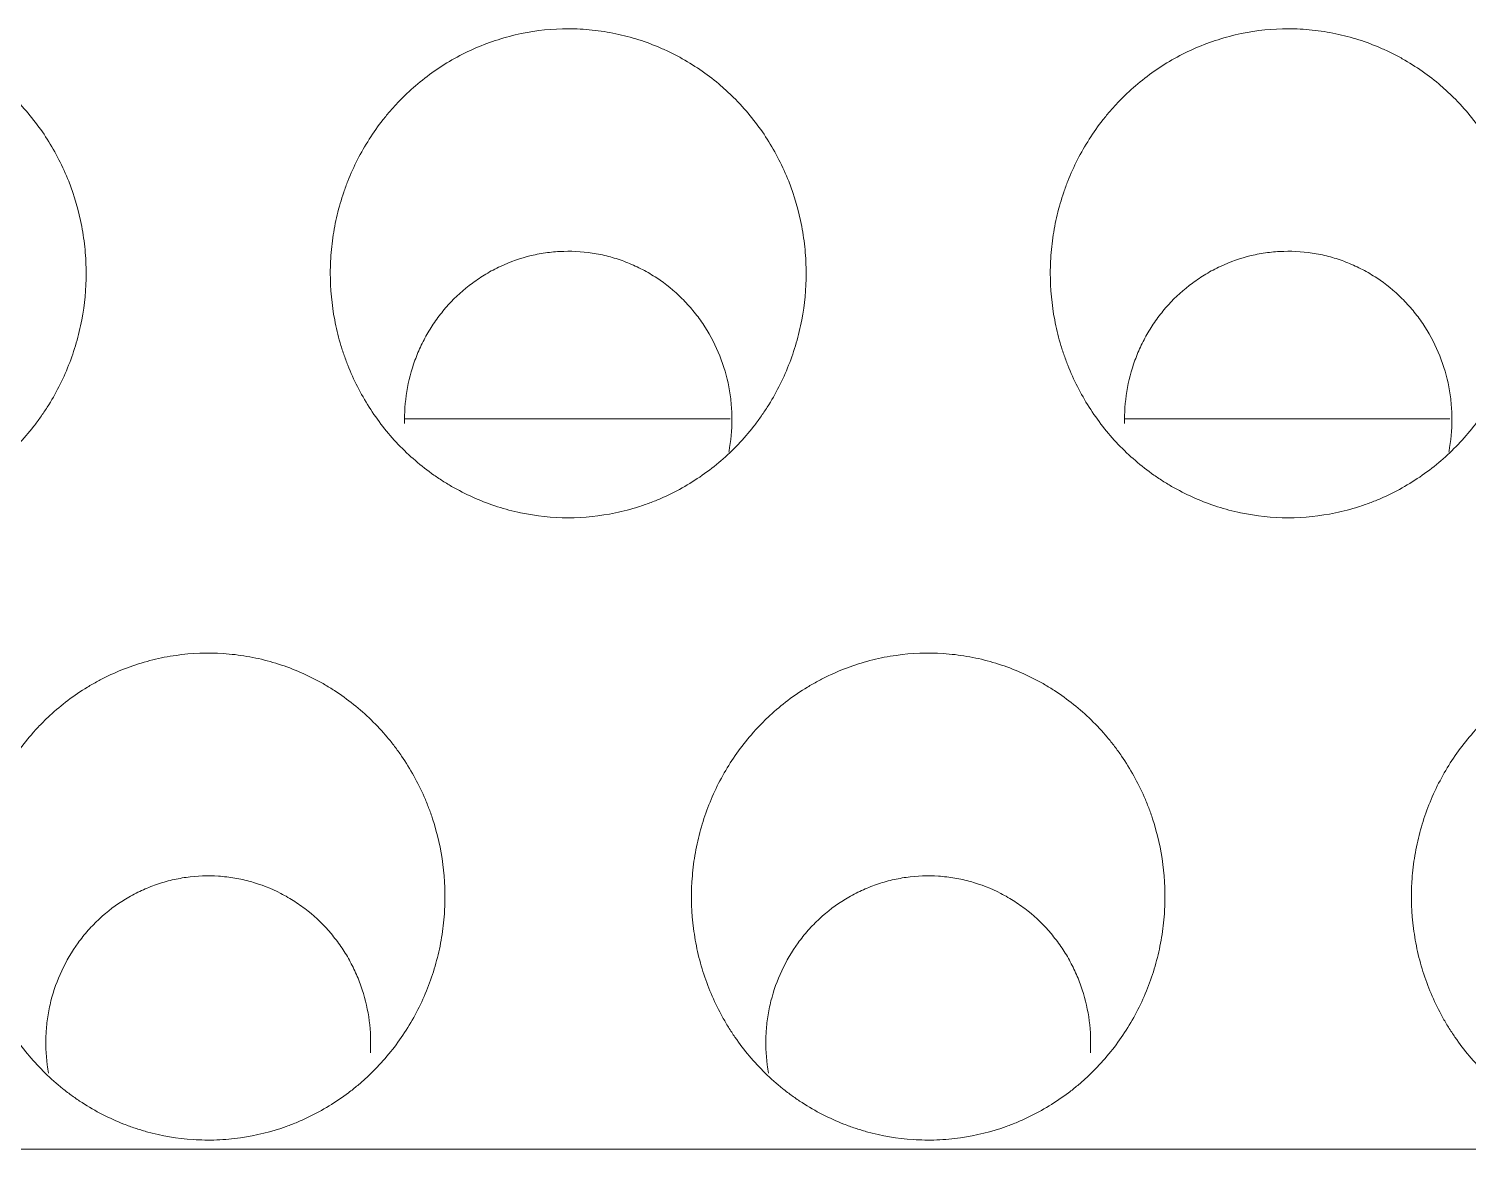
# Model space of a CAD drawing. Header units: millimetres. Extents: x 70151 to 230897, y 35202 to 113211.
# Drawn here: x 179021.63 to 179027.6, y 69179.68 to 69184.33 of the extents above; entities that cross this region are included whole.
import ezdxf

# ---------------------------------------------------------------- set-up
doc = ezdxf.new("R2010")
doc.units = ezdxf.units.MM
doc.header["$LTSCALE"] = 50
doc.layers.add('2-con', color=2, linetype='Continuous')
doc.layers.add('mark-B', color=2, linetype='Continuous', lineweight=20)

# ---------------------------------------------------------------- blocks, each defined once
blk = doc.blocks.new('무풍1WAY 대형')
at = {"layer": 'mark-B'}
for p, q in [((289.2596, -420.2368), (-384.8363, -420.2368)), ((-371.257, -423.2677), (-372.6081, -423.2677)), ((-368.2699, -423.2677), (-369.621, -423.2677))]:
    blk.add_line(p, q, dxfattribs=at)
for points, knots in [([(-374.4116, -421.2256), (-374.4154, -421.2909), (-374.4105, -421.4199), (-374.3824, -421.5457), (-374.357, -421.6232), (-374.3515, -421.6387), (-374.3399, -421.6692), (-374.3215, -421.7144), (-374.2856, -421.7869), (-374.2516, -421.842), (-374.224, -421.8822), (-374.2145, -421.8954), (-374.1947, -421.9214), (-374.1844, -421.9342), (-374.1316, -421.997), (-374.085, -422.0424), (-374.009, -422.1033), (-373.9826, -422.1224), (-373.9413, -422.1492), (-373.9273, -422.1578), (-373.8987, -422.1743), (-373.8843, -422.1822), (-373.8114, -422.2196), (-373.7508, -422.2433), (-373.672, -422.2653), (-373.6561, -422.2693), (-373.6239, -422.2765), (-373.6077, -422.2797), (-373.5588, -422.288), (-373.5263, -422.2918), (-373.4284, -422.2982), (-373.3631, -422.2959), (-373.2813, -422.2843), (-373.265, -422.2816), (-373.2326, -422.2753), (-373.1846, -422.2647), (-373.1065, -422.241), (-373.0461, -422.2158), (-373.0017, -422.1945), (-372.9869, -422.187), (-372.958, -422.1713), (-372.9437, -422.1631), (-372.8739, -422.1205), (-372.822, -422.0812), (-372.7621, -422.0257), (-372.7503, -422.0143), (-372.7273, -421.9908), (-372.7161, -421.9788), (-372.6835, -421.942), (-372.6632, -421.9166), (-372.6059, -421.8379), (-372.573, -421.7819), (-372.5176, -421.663), (-372.496, -421.6019), (-372.4723, -421.5078), (-372.4658, -421.4761), (-372.4559, -421.4118), (-372.4524, -421.3791), (-372.4467, -421.2817), (-372.449, -421.2171), (-372.4613, -421.1209), (-372.467, -421.0889), (-372.4778, -421.0411), (-372.4818, -421.0252), (-372.4904, -420.9938), (-372.4951, -420.9782), (-372.5204, -420.9012), (-372.5461, -420.8419), (-372.5855, -420.7708), (-372.5938, -420.7568), (-372.611, -420.7289), (-372.62, -420.7152), (-372.6478, -420.6747), (-372.6675, -420.6488), (-372.7302, -420.5743), (-372.7766, -420.5289), (-372.8405, -420.4776), (-372.8537, -420.4676), (-372.8804, -420.4484), (-372.921, -420.4206), (-372.9915, -420.3798), (-373.0508, -420.353), (-373.0965, -420.335), (-373.1119, -420.3294), (-373.1432, -420.319), (-373.159, -420.3141), (-373.2385, -420.2921), (-373.3029, -420.2811), (-373.4007, -420.2747), (-373.4335, -420.2742), (-373.4831, -420.276), (-373.4996, -420.2771), (-373.5324, -420.28), (-373.5487, -420.2819), (-373.6298, -420.2934), (-373.6932, -420.3091), (-373.7706, -420.3369), (-373.786, -420.3429), (-373.8165, -420.3557), (-373.8614, -420.3759), (-373.9331, -420.4149), (-373.987, -420.4516), (-374.0261, -420.4812), (-374.0389, -420.4914), (-374.0641, -420.5126), (-374.0765, -420.5235), (-374.1366, -420.5792), (-374.1796, -420.6279), (-374.237, -420.7068), (-374.2549, -420.7342), (-374.2881, -420.7908), (-374.3033, -420.8196), (-374.3443, -420.9079), (-374.366, -420.9689), (-374.3899, -421.0636), (-374.3964, -421.0958), (-374.4063, -421.1604), (-374.4097, -421.1929), (-374.4116, -421.2256)], [0, 0, 0, 0, 0.03125, 0.0625, 0.0625, 0.070313, 0.070313, 0.078125, 0.09375, 0.109375, 0.109375, 0.117188, 0.117188, 0.125, 0.125, 0.15625, 0.15625, 0.171875, 0.171875, 0.179688, 0.179688, 0.1875, 0.1875, 0.21875, 0.21875, 0.226563, 0.226563, 0.234375, 0.234375, 0.25, 0.25, 0.28125, 0.28125, 0.289063, 0.289063, 0.296875, 0.3125, 0.328125, 0.328125, 0.335938, 0.335938, 0.34375, 0.34375, 0.375, 0.375, 0.382813, 0.382813, 0.390625, 0.390625, 0.40625, 0.40625, 0.4375, 0.4375, 0.46875, 0.46875, 0.484375, 0.484375, 0.5, 0.5, 0.53125, 0.53125, 0.546875, 0.546875, 0.554688, 0.554688, 0.5625, 0.5625, 0.59375, 0.59375, 0.601563, 0.601563, 0.609375, 0.609375, 0.625, 0.625, 0.65625, 0.65625, 0.664063, 0.664063, 0.671875, 0.6875, 0.703125, 0.703125, 0.710938, 0.710938, 0.71875, 0.71875, 0.75, 0.75, 0.765625, 0.765625, 0.773438, 0.773438, 0.78125, 0.78125, 0.8125, 0.8125, 0.820313, 0.820313, 0.828125, 0.84375, 0.859375, 0.859375, 0.867188, 0.867188, 0.875, 0.875, 0.90625, 0.90625, 0.921875, 0.921875, 0.9375, 0.9375, 0.96875, 0.96875, 0.984375, 0.984375, 1, 1, 1, 1]), ([(-371.424, -421.2256), (-371.4278, -421.2909), (-371.423, -421.4199), (-371.3948, -421.5457), (-371.3695, -421.6232), (-371.364, -421.6387), (-371.3524, -421.6692), (-371.3339, -421.7144), (-371.2981, -421.7869), (-371.2641, -421.842), (-371.2365, -421.8822), (-371.2269, -421.8954), (-371.2071, -421.9214), (-371.1968, -421.9342), (-371.144, -421.997), (-371.0975, -422.0424), (-371.0214, -422.1033), (-370.995, -422.1224), (-370.9538, -422.1492), (-370.9397, -422.1578), (-370.9112, -422.1743), (-370.8967, -422.1822), (-370.8239, -422.2196), (-370.7632, -422.2433), (-370.6844, -422.2653), (-370.6685, -422.2693), (-370.6364, -422.2765), (-370.6201, -422.2797), (-370.5713, -422.288), (-370.5387, -422.2918), (-370.4409, -422.2982), (-370.3756, -422.2959), (-370.2938, -422.2843), (-370.2774, -422.2816), (-370.2451, -422.2753), (-370.197, -422.2647), (-370.1189, -422.241), (-370.0586, -422.2158), (-370.0141, -422.1945), (-369.9994, -422.187), (-369.9704, -422.1713), (-369.9562, -422.1631), (-369.8863, -422.1205), (-369.8344, -422.0812), (-369.7745, -422.0257), (-369.7628, -422.0143), (-369.7398, -421.9908), (-369.7286, -421.9788), (-369.696, -421.942), (-369.6756, -421.9166), (-369.6184, -421.8379), (-369.5854, -421.7819), (-369.53, -421.663), (-369.5084, -421.6019), (-369.4847, -421.5078), (-369.4783, -421.4761), (-369.4684, -421.4118), (-369.4649, -421.3791), (-369.4592, -421.2817), (-369.4614, -421.2171), (-369.4738, -421.1209), (-369.4794, -421.0889), (-369.4902, -421.0411), (-369.4942, -421.0252), (-369.5029, -420.9938), (-369.5076, -420.9782), (-369.5328, -420.9012), (-369.5586, -420.8419), (-369.598, -420.7708), (-369.6062, -420.7568), (-369.6234, -420.7289), (-369.6324, -420.7152), (-369.6602, -420.6747), (-369.68, -420.6488), (-369.7426, -420.5743), (-369.789, -420.5289), (-369.853, -420.4776), (-369.8661, -420.4676), (-369.8928, -420.4484), (-369.9334, -420.4206), (-370.0039, -420.3798), (-370.0633, -420.353), (-370.109, -420.335), (-370.1244, -420.3294), (-370.1556, -420.319), (-370.1715, -420.3141), (-370.2509, -420.2921), (-370.3153, -420.2811), (-370.4132, -420.2747), (-370.446, -420.2742), (-370.4955, -420.276), (-370.5121, -420.2771), (-370.5449, -420.28), (-370.5612, -420.2819), (-370.6423, -420.2934), (-370.7057, -420.3091), (-370.783, -420.3369), (-370.7985, -420.3429), (-370.8289, -420.3557), (-370.8739, -420.3759), (-370.9455, -420.4149), (-370.9994, -420.4516), (-371.0386, -420.4812), (-371.0514, -420.4914), (-371.0766, -420.5126), (-371.089, -420.5235), (-371.149, -420.5792), (-371.1921, -420.6279), (-371.2494, -420.7068), (-371.2673, -420.7342), (-371.3006, -420.7908), (-371.3157, -420.8196), (-371.3568, -420.9079), (-371.3784, -420.9689), (-371.4023, -421.0636), (-371.4088, -421.0958), (-371.4187, -421.1604), (-371.4221, -421.1929), (-371.424, -421.2256)], [0, 0, 0, 0, 0.03125, 0.0625, 0.0625, 0.070313, 0.070313, 0.078125, 0.09375, 0.109375, 0.109375, 0.117188, 0.117188, 0.125, 0.125, 0.15625, 0.15625, 0.171875, 0.171875, 0.179688, 0.179688, 0.1875, 0.1875, 0.21875, 0.21875, 0.226563, 0.226563, 0.234375, 0.234375, 0.25, 0.25, 0.28125, 0.28125, 0.289062, 0.289062, 0.296875, 0.3125, 0.328125, 0.328125, 0.335937, 0.335937, 0.34375, 0.34375, 0.375, 0.375, 0.382812, 0.382812, 0.390625, 0.390625, 0.40625, 0.40625, 0.4375, 0.4375, 0.46875, 0.46875, 0.484375, 0.484375, 0.5, 0.5, 0.53125, 0.53125, 0.546875, 0.546875, 0.554687, 0.554687, 0.5625, 0.5625, 0.59375, 0.59375, 0.601562, 0.601562, 0.609375, 0.609375, 0.625, 0.625, 0.65625, 0.65625, 0.664062, 0.664062, 0.671875, 0.6875, 0.703125, 0.703125, 0.710937, 0.710937, 0.71875, 0.71875, 0.75, 0.75, 0.765625, 0.765625, 0.773437, 0.773437, 0.78125, 0.78125, 0.8125, 0.8125, 0.820312, 0.820312, 0.828125, 0.84375, 0.859375, 0.859375, 0.867187, 0.867187, 0.875, 0.875, 0.90625, 0.90625, 0.921875, 0.921875, 0.9375, 0.9375, 0.96875, 0.96875, 0.984375, 0.984375, 1, 1, 1, 1]), ([(-368.4365, -421.2256), (-368.4403, -421.2909), (-368.4355, -421.4199), (-368.4073, -421.5457), (-368.3819, -421.6232), (-368.3764, -421.6387), (-368.3648, -421.6692), (-368.3464, -421.7144), (-368.3105, -421.7869), (-368.2765, -421.842), (-368.2489, -421.8822), (-368.2394, -421.8954), (-368.2196, -421.9214), (-368.2093, -421.9342), (-368.1565, -421.997), (-368.1099, -422.0424), (-368.0339, -422.1033), (-368.0075, -422.1224), (-367.9662, -422.1492), (-367.9522, -422.1578), (-367.9236, -422.1743), (-367.9092, -422.1822), (-367.8363, -422.2196), (-367.7757, -422.2433), (-367.6969, -422.2653), (-367.681, -422.2693), (-367.6488, -422.2765), (-367.6326, -422.2797), (-367.5838, -422.288), (-367.5512, -422.2918), (-367.4533, -422.2982), (-367.388, -422.2959), (-367.3062, -422.2843), (-367.2899, -422.2816), (-367.2576, -422.2753), (-367.2095, -422.2647), (-367.1314, -422.241), (-367.071, -422.2158), (-367.0266, -422.1945), (-367.0118, -422.187), (-366.9829, -422.1713), (-366.9686, -422.1631), (-366.8988, -422.1205), (-366.8469, -422.0812), (-366.787, -422.0257), (-366.7752, -422.0143), (-366.7522, -421.9908), (-366.741, -421.9788), (-366.7084, -421.942), (-366.6881, -421.9166), (-366.6309, -421.8379), (-366.5979, -421.7819), (-366.5425, -421.663), (-366.5209, -421.6019), (-366.4972, -421.5078), (-366.4907, -421.4761), (-366.4808, -421.4118), (-366.4773, -421.3791), (-366.4716, -421.2817), (-366.4739, -421.2171), (-366.4863, -421.1209), (-366.4919, -421.0889), (-366.5027, -421.0411), (-366.5067, -421.0252), (-366.5153, -420.9938), (-366.52, -420.9782), (-366.5453, -420.9012), (-366.571, -420.8419), (-366.6104, -420.7708), (-366.6187, -420.7568), (-366.6359, -420.7289), (-366.6449, -420.7152), (-366.6727, -420.6747), (-366.6924, -420.6488), (-366.7551, -420.5743), (-366.8015, -420.5289), (-366.8654, -420.4776), (-366.8786, -420.4676), (-366.9053, -420.4484), (-366.9459, -420.4206), (-367.0164, -420.3798), (-367.0757, -420.353), (-367.1214, -420.335), (-367.1368, -420.3294), (-367.1681, -420.319), (-367.1839, -420.3141), (-367.2634, -420.2921), (-367.3278, -420.2811), (-367.4256, -420.2747), (-367.4585, -420.2742), (-367.508, -420.276), (-367.5245, -420.2771), (-367.5573, -420.28), (-367.5737, -420.2819), (-367.6547, -420.2934), (-367.7181, -420.3091), (-367.7955, -420.3369), (-367.8109, -420.3429), (-367.8414, -420.3557), (-367.8863, -420.3759), (-367.958, -420.4149), (-368.0119, -420.4516), (-368.051, -420.4812), (-368.0638, -420.4914), (-368.089, -420.5126), (-368.1014, -420.5235), (-368.1615, -420.5792), (-368.2045, -420.6279), (-368.2619, -420.7068), (-368.2798, -420.7342), (-368.313, -420.7908), (-368.3282, -420.8196), (-368.3692, -420.9079), (-368.3909, -420.9689), (-368.4148, -421.0636), (-368.4213, -421.0958), (-368.4312, -421.1604), (-368.4346, -421.1929), (-368.4365, -421.2256)], [0, 0, 0, 0, 0.03125, 0.0625, 0.0625, 0.070312, 0.070312, 0.078125, 0.09375, 0.109375, 0.109375, 0.117187, 0.117187, 0.125, 0.125, 0.15625, 0.15625, 0.171875, 0.171875, 0.179687, 0.179687, 0.1875, 0.1875, 0.21875, 0.21875, 0.226562, 0.226562, 0.234375, 0.234375, 0.25, 0.25, 0.28125, 0.28125, 0.289062, 0.289062, 0.296875, 0.3125, 0.328125, 0.328125, 0.335937, 0.335937, 0.34375, 0.34375, 0.375, 0.375, 0.382812, 0.382812, 0.390625, 0.390625, 0.40625, 0.40625, 0.4375, 0.4375, 0.46875, 0.46875, 0.484375, 0.484375, 0.5, 0.5, 0.53125, 0.53125, 0.546875, 0.546875, 0.554687, 0.554687, 0.5625, 0.5625, 0.59375, 0.59375, 0.601562, 0.601562, 0.609375, 0.609375, 0.625, 0.625, 0.65625, 0.65625, 0.664062, 0.664062, 0.671875, 0.6875, 0.703125, 0.703125, 0.710937, 0.710937, 0.71875, 0.71875, 0.75, 0.75, 0.765625, 0.765625, 0.773437, 0.773437, 0.78125, 0.78125, 0.8125, 0.8125, 0.820312, 0.820312, 0.828125, 0.84375, 0.859375, 0.859375, 0.867187, 0.867187, 0.875, 0.875, 0.90625, 0.90625, 0.921875, 0.921875, 0.9375, 0.9375, 0.96875, 0.96875, 0.984375, 0.984375, 1, 1, 1, 1]), ([(-369.7806, -420.5524), (-369.7785, -420.5639), (-369.7767, -420.5755), (-369.7696, -420.6312), (-369.768, -420.6755), (-369.772, -420.7423), (-369.7744, -420.7647), (-369.7812, -420.8088), (-369.7856, -420.8306), (-369.8019, -420.8952), (-369.8167, -420.9371), (-369.8547, -421.0187), (-369.8773, -421.0571), (-369.9166, -421.1112), (-369.9306, -421.1286), (-369.9529, -421.1538), (-369.9606, -421.1621), (-369.9764, -421.1782), (-369.9845, -421.1861), (-370.0256, -421.2241), (-370.0612, -421.2511), (-370.1092, -421.2804), (-370.1189, -421.286), (-370.1388, -421.2968), (-370.1489, -421.3019), (-370.1794, -421.3165), (-370.2208, -421.3338), (-370.2744, -421.3501), (-370.3074, -421.3574), (-370.3296, -421.3617), (-370.3408, -421.3636), (-370.3969, -421.3715), (-370.4418, -421.3731), (-370.5089, -421.3687), (-370.5313, -421.366), (-370.5648, -421.3603), (-370.5759, -421.3581), (-370.598, -421.3532), (-370.6089, -421.3504), (-370.663, -421.3354), (-370.7046, -421.3191), (-370.7646, -421.2882), (-370.7843, -421.2768), (-370.822, -421.2523), (-370.8401, -421.2392), (-370.8923, -421.1974), (-370.9243, -421.1663), (-370.9605, -421.1232), (-370.9675, -421.1143), (-370.9811, -421.0965), (-370.9877, -421.0874), (-371.0066, -421.0599), (-371.03, -421.0221), (-371.0545, -420.9723), (-371.0672, -420.9412), (-371.0752, -420.9203), (-371.0789, -420.9097), (-371.0963, -420.8565), (-371.1156, -420.7702), (-371.1189, -420.6816), (-371.1163, -420.6368)], [0, 0, 0, 0, 0.015264, 0.015264, 0.073189, 0.073189, 0.102152, 0.102152, 0.131115, 0.131115, 0.189041, 0.189041, 0.246966, 0.246966, 0.275929, 0.275929, 0.290411, 0.290411, 0.304892, 0.304892, 0.362818, 0.362818, 0.377299, 0.377299, 0.391781, 0.391781, 0.420743, 0.449706, 0.464188, 0.464188, 0.478669, 0.478669, 0.536595, 0.536595, 0.565558, 0.565558, 0.580039, 0.580039, 0.59452, 0.59452, 0.652446, 0.652446, 0.681409, 0.681409, 0.710372, 0.710372, 0.768297, 0.768297, 0.782779, 0.782779, 0.79726, 0.79726, 0.826223, 0.855186, 0.869667, 0.869667, 0.884149, 0.884149, 0.942074, 1, 1, 1, 1]), ([(-366.793, -420.5524), (-366.791, -420.5639), (-366.7892, -420.5755), (-366.782, -420.6312), (-366.7805, -420.6755), (-366.7844, -420.7423), (-366.7868, -420.7647), (-366.7936, -420.8088), (-366.798, -420.8306), (-366.8143, -420.8952), (-366.8291, -420.9371), (-366.8672, -421.0187), (-366.8898, -421.0571), (-366.9291, -421.1112), (-366.943, -421.1286), (-366.9654, -421.1538), (-366.9731, -421.1621), (-366.9889, -421.1782), (-366.9969, -421.1861), (-367.0381, -421.2241), (-367.0737, -421.2511), (-367.1216, -421.2804), (-367.1314, -421.286), (-367.1513, -421.2968), (-367.1614, -421.3019), (-367.1919, -421.3165), (-367.2333, -421.3338), (-367.2869, -421.3501), (-367.3199, -421.3574), (-367.3421, -421.3617), (-367.3533, -421.3636), (-367.4094, -421.3715), (-367.4542, -421.3731), (-367.5214, -421.3687), (-367.5437, -421.366), (-367.5772, -421.3603), (-367.5884, -421.3581), (-367.6104, -421.3532), (-367.6214, -421.3504), (-367.6754, -421.3354), (-367.717, -421.3191), (-367.777, -421.2882), (-367.7967, -421.2768), (-367.8345, -421.2523), (-367.8526, -421.2392), (-367.9048, -421.1974), (-367.9367, -421.1663), (-367.973, -421.1232), (-367.98, -421.1143), (-367.9936, -421.0965), (-368.0001, -421.0874), (-368.0191, -421.0599), (-368.0424, -421.0221), (-368.067, -420.9723), (-368.0796, -420.9412), (-368.0876, -420.9203), (-368.0914, -420.9097), (-368.1087, -420.8565), (-368.1281, -420.7702), (-368.1314, -420.6816), (-368.1288, -420.6368)], [0, 0, 0, 0, 0.015264, 0.015264, 0.073189, 0.073189, 0.102152, 0.102152, 0.131115, 0.131115, 0.189041, 0.189041, 0.246966, 0.246966, 0.275929, 0.275929, 0.290411, 0.290411, 0.304892, 0.304892, 0.362818, 0.362818, 0.377299, 0.377299, 0.391781, 0.391781, 0.420743, 0.449706, 0.464188, 0.464188, 0.478669, 0.478669, 0.536595, 0.536595, 0.565558, 0.565558, 0.580039, 0.580039, 0.59452, 0.59452, 0.652446, 0.652446, 0.681409, 0.681409, 0.710372, 0.710372, 0.768297, 0.768297, 0.782779, 0.782779, 0.79726, 0.79726, 0.826223, 0.855186, 0.869667, 0.869667, 0.884149, 0.884149, 0.942074, 1, 1, 1, 1]), ([(-371.9372, -422.8577), (-372.0038, -422.8577), (-372.0691, -422.8646), (-372.1655, -422.8846), (-372.1973, -422.893), (-372.2446, -422.908), (-372.2604, -422.9135), (-372.2913, -422.9251), (-372.3066, -422.9313), (-372.382, -422.9641), (-372.4391, -422.9961), (-372.5199, -423.0527), (-372.5462, -423.0731), (-372.596, -423.116), (-372.6434, -423.1611), (-372.6861, -423.2105), (-372.7163, -423.2491), (-372.7261, -423.2622), (-372.7451, -423.289), (-372.7543, -423.3027), (-372.7985, -423.3721), (-372.828, -423.4301), (-372.8638, -423.5209), (-372.8744, -423.5517), (-372.8881, -423.5989), (-372.8923, -423.6149), (-372.8999, -423.6468), (-372.9033, -423.6627), (-372.9184, -423.7428), (-372.9245, -423.8074), (-372.9245, -423.8887), (-372.9241, -423.905), (-372.9226, -423.9377), (-372.9214, -423.9541), (-372.9168, -424.0031), (-372.9122, -424.0353), (-372.894, -424.131), (-372.876, -424.1934), (-372.84, -424.2846), (-372.8264, -424.3147), (-372.7967, -424.373), (-372.7805, -424.4013), (-372.728, -424.4835), (-372.688, -424.5349), (-372.631, -424.5946), (-372.6193, -424.6062), (-372.5955, -424.6289), (-372.559, -424.6619), (-372.4946, -424.7119), (-372.4392, -424.7468), (-372.3963, -424.7709), (-372.3817, -424.7786), (-372.352, -424.7934), (-372.3369, -424.8004), (-372.2613, -424.8333), (-372.1988, -424.8531), (-372.1024, -424.8733), (-372.0698, -424.8785), (-372.0037, -424.8853), (-371.9707, -424.887), (-371.8721, -424.8871), (-371.8068, -424.8805), (-371.7257, -424.8637), (-371.7095, -424.8599), (-371.6775, -424.8515), (-371.6299, -424.8377), (-371.5531, -424.8089), (-371.4943, -424.7799), (-371.4368, -424.7478), (-371.4086, -424.7301), (-371.3277, -424.6735), (-371.2782, -424.6309), (-371.2216, -424.5717), (-371.2106, -424.5596), (-371.1891, -424.5347), (-371.1785, -424.522), (-371.1481, -424.4831), (-371.1292, -424.4564), (-371.0766, -424.374), (-371.0469, -424.316), (-371.0167, -424.2397), (-371.011, -424.2242), (-371.0004, -424.1932), (-370.9857, -424.1465), (-370.9668, -424.0675), (-370.9577, -424.0032), (-370.9531, -423.9545), (-370.9519, -423.9382), (-370.9504, -423.9055), (-370.95, -423.8891), (-370.95, -423.8072), (-370.9561, -423.7426), (-370.9742, -423.6469), (-370.9817, -423.6152), (-370.9954, -423.5681), (-371.0003, -423.5524), (-371.0109, -423.5213), (-371.0166, -423.5059), (-371.0466, -423.43), (-371.076, -423.3721), (-371.1285, -423.2896), (-371.1474, -423.2629), (-371.1881, -423.2108), (-371.2095, -423.186), (-371.2771, -423.1151), (-371.3265, -423.0725), (-371.3937, -423.0252), (-371.4074, -423.0161), (-371.4355, -422.9984), (-371.4497, -422.99), (-371.4928, -422.9658), (-371.5222, -422.9512), (-371.6122, -422.912), (-371.6747, -422.8919), (-371.8049, -422.8646), (-371.8707, -422.8577), (-371.9372, -422.8577)], [0, 0, 0, 0, 0.03125, 0.03125, 0.046875, 0.046875, 0.054688, 0.054688, 0.0625, 0.0625, 0.09375, 0.09375, 0.109375, 0.109375, 0.125, 0.140625, 0.140625, 0.148438, 0.148438, 0.15625, 0.15625, 0.1875, 0.1875, 0.203125, 0.203125, 0.210938, 0.210938, 0.21875, 0.21875, 0.25, 0.25, 0.257813, 0.257813, 0.265625, 0.265625, 0.28125, 0.28125, 0.3125, 0.3125, 0.328125, 0.328125, 0.34375, 0.34375, 0.375, 0.375, 0.382813, 0.382813, 0.390625, 0.40625, 0.421875, 0.421875, 0.429688, 0.429688, 0.4375, 0.4375, 0.46875, 0.46875, 0.484375, 0.484375, 0.5, 0.5, 0.53125, 0.53125, 0.539062, 0.539062, 0.546875, 0.5625, 0.578125, 0.578125, 0.59375, 0.59375, 0.625, 0.625, 0.632812, 0.632812, 0.640625, 0.640625, 0.65625, 0.65625, 0.6875, 0.6875, 0.695312, 0.695312, 0.703125, 0.71875, 0.734375, 0.734375, 0.742187, 0.742187, 0.75, 0.75, 0.78125, 0.78125, 0.796875, 0.796875, 0.804687, 0.804687, 0.8125, 0.8125, 0.84375, 0.84375, 0.859375, 0.859375, 0.875, 0.875, 0.90625, 0.90625, 0.914062, 0.914062, 0.921875, 0.921875, 0.9375, 0.9375, 0.96875, 0.96875, 1, 1, 1, 1]), ([(-368.9497, -422.8577), (-369.0162, -422.8577), (-369.0816, -422.8646), (-369.1779, -422.8846), (-369.2098, -422.893), (-369.2571, -422.908), (-369.2728, -422.9135), (-369.3038, -422.9251), (-369.3191, -422.9313), (-369.3945, -422.9641), (-369.4516, -422.9961), (-369.5324, -423.0527), (-369.5586, -423.0731), (-369.6085, -423.116), (-369.6559, -423.1611), (-369.6985, -423.2105), (-369.7288, -423.2491), (-369.7386, -423.2622), (-369.7575, -423.289), (-369.7667, -423.3027), (-369.8109, -423.3721), (-369.8404, -423.4301), (-369.8763, -423.5209), (-369.8868, -423.5517), (-369.9005, -423.5989), (-369.9047, -423.6149), (-369.9123, -423.6468), (-369.9157, -423.6627), (-369.9309, -423.7428), (-369.9369, -423.8074), (-369.937, -423.8887), (-369.9366, -423.905), (-369.935, -423.9377), (-369.9339, -423.9541), (-369.9293, -424.0031), (-369.9247, -424.0353), (-369.9065, -424.131), (-369.8885, -424.1934), (-369.8525, -424.2846), (-369.8389, -424.3147), (-369.8091, -424.373), (-369.7929, -424.4013), (-369.7405, -424.4835), (-369.7004, -424.5349), (-369.6435, -424.5946), (-369.6318, -424.6062), (-369.6079, -424.6289), (-369.5715, -424.6619), (-369.5071, -424.7119), (-369.4517, -424.7468), (-369.4087, -424.7709), (-369.3941, -424.7786), (-369.3645, -424.7934), (-369.3494, -424.8004), (-369.2737, -424.8333), (-369.2113, -424.8531), (-369.1149, -424.8733), (-369.0823, -424.8785), (-369.0161, -424.8853), (-368.9831, -424.887), (-368.8845, -424.8871), (-368.8192, -424.8805), (-368.7382, -424.8637), (-368.722, -424.8599), (-368.6899, -424.8515), (-368.6424, -424.8377), (-368.5656, -424.8089), (-368.5068, -424.7799), (-368.4493, -424.7478), (-368.4211, -424.7301), (-368.3402, -424.6735), (-368.2906, -424.6309), (-368.2341, -424.5717), (-368.2231, -424.5596), (-368.2015, -424.5347), (-368.191, -424.522), (-368.1605, -424.4831), (-368.1416, -424.4564), (-368.089, -424.374), (-368.0594, -424.316), (-368.0292, -424.2397), (-368.0235, -424.2242), (-368.0129, -424.1932), (-367.9982, -424.1465), (-367.9793, -424.0675), (-367.9701, -424.0032), (-367.9655, -423.9545), (-367.9644, -423.9382), (-367.9628, -423.9055), (-367.9625, -423.8891), (-367.9624, -423.8072), (-367.9686, -423.7426), (-367.9867, -423.6469), (-367.9942, -423.6152), (-368.0078, -423.5681), (-368.0128, -423.5524), (-368.0234, -423.5213), (-368.029, -423.5059), (-368.059, -423.43), (-368.0885, -423.3721), (-368.141, -423.2896), (-368.1599, -423.2629), (-368.2005, -423.2108), (-368.222, -423.186), (-368.2896, -423.1151), (-368.3389, -423.0725), (-368.4062, -423.0252), (-368.4199, -423.0161), (-368.4479, -422.9984), (-368.4622, -422.99), (-368.5053, -422.9658), (-368.5346, -422.9512), (-368.6246, -422.912), (-368.6871, -422.8919), (-368.8173, -422.8646), (-368.8832, -422.8577), (-368.9497, -422.8577)], [0, 0, 0, 0, 0.03125, 0.03125, 0.046875, 0.046875, 0.054687, 0.054687, 0.0625, 0.0625, 0.09375, 0.09375, 0.109375, 0.109375, 0.125, 0.140625, 0.140625, 0.148437, 0.148437, 0.15625, 0.15625, 0.1875, 0.1875, 0.203125, 0.203125, 0.210937, 0.210937, 0.21875, 0.21875, 0.25, 0.25, 0.257812, 0.257812, 0.265625, 0.265625, 0.28125, 0.28125, 0.3125, 0.3125, 0.328125, 0.328125, 0.34375, 0.34375, 0.375, 0.375, 0.382812, 0.382812, 0.390625, 0.40625, 0.421875, 0.421875, 0.429687, 0.429687, 0.4375, 0.4375, 0.46875, 0.46875, 0.484375, 0.484375, 0.5, 0.5, 0.53125, 0.53125, 0.539062, 0.539062, 0.546875, 0.5625, 0.578125, 0.578125, 0.59375, 0.59375, 0.625, 0.625, 0.632812, 0.632812, 0.640625, 0.640625, 0.65625, 0.65625, 0.6875, 0.6875, 0.695312, 0.695312, 0.703125, 0.71875, 0.734375, 0.734375, 0.742187, 0.742187, 0.75, 0.75, 0.78125, 0.78125, 0.796875, 0.796875, 0.804687, 0.804687, 0.8125, 0.8125, 0.84375, 0.84375, 0.859375, 0.859375, 0.875, 0.875, 0.90625, 0.90625, 0.914062, 0.914062, 0.921875, 0.921875, 0.9375, 0.9375, 0.96875, 0.96875, 1, 1, 1, 1]), ([(-365.9622, -422.8577), (-366.0287, -422.8577), (-366.0941, -422.8646), (-366.1904, -422.8846), (-366.2222, -422.893), (-366.2695, -422.908), (-366.2853, -422.9135), (-366.3162, -422.9251), (-366.3315, -422.9313), (-366.4069, -422.9641), (-366.464, -422.9961), (-366.5448, -423.0527), (-366.5711, -423.0731), (-366.6209, -423.116), (-366.6683, -423.1611), (-366.711, -423.2105), (-366.7412, -423.2491), (-366.751, -423.2622), (-366.77, -423.289), (-366.7792, -423.3027), (-366.8234, -423.3721), (-366.8529, -423.4301), (-366.8887, -423.5209), (-366.8993, -423.5517), (-366.913, -423.5989), (-366.9172, -423.6149), (-366.9248, -423.6468), (-366.9282, -423.6627), (-366.9433, -423.7428), (-366.9494, -423.8074), (-366.9494, -423.8887), (-366.949, -423.905), (-366.9475, -423.9377), (-366.9463, -423.9541), (-366.9417, -424.0031), (-366.9371, -424.0353), (-366.9189, -424.131), (-366.9009, -424.1934), (-366.8649, -424.2846), (-366.8513, -424.3147), (-366.8216, -424.373), (-366.8054, -424.4013), (-366.753, -424.4835), (-366.7129, -424.5349), (-366.6559, -424.5946), (-366.6442, -424.6062), (-366.6204, -424.6289), (-366.5839, -424.6619), (-366.5195, -424.7119), (-366.4642, -424.7468), (-366.4212, -424.7709), (-366.4066, -424.7786), (-366.3769, -424.7934), (-366.3619, -424.8004), (-366.2862, -424.8333), (-366.2237, -424.8531), (-366.1273, -424.8733), (-366.0947, -424.8785), (-366.0286, -424.8853), (-365.9956, -424.887), (-365.897, -424.8871), (-365.8317, -424.8805), (-365.7507, -424.8637), (-365.7344, -424.8599), (-365.7024, -424.8515), (-365.6548, -424.8377), (-365.578, -424.8089), (-365.5192, -424.7799), (-365.4617, -424.7478), (-365.4335, -424.7301), (-365.3526, -424.6735), (-365.3031, -424.6309), (-365.2465, -424.5717), (-365.2355, -424.5596), (-365.214, -424.5347), (-365.2034, -424.522), (-365.173, -424.4831), (-365.1541, -424.4564), (-365.1015, -424.374), (-365.0719, -424.316), (-365.0417, -424.2397), (-365.0359, -424.2242), (-365.0254, -424.1932), (-365.0106, -424.1465), (-364.9917, -424.0675), (-364.9826, -424.0032), (-364.978, -423.9545), (-364.9768, -423.9382), (-364.9753, -423.9055), (-364.9749, -423.8891), (-364.9749, -423.8072), (-364.981, -423.7426), (-364.9991, -423.6469), (-365.0066, -423.6152), (-365.0203, -423.5681), (-365.0252, -423.5524), (-365.0358, -423.5213), (-365.0415, -423.5059), (-365.0715, -423.43), (-365.1009, -423.3721), (-365.1534, -423.2896), (-365.1723, -423.2629), (-365.213, -423.2108), (-365.2344, -423.186), (-365.302, -423.1151), (-365.3514, -423.0725), (-365.4186, -423.0252), (-365.4323, -423.0161), (-365.4604, -422.9984), (-365.4746, -422.99), (-365.5177, -422.9658), (-365.5471, -422.9512), (-365.6371, -422.912), (-365.6996, -422.8919), (-365.8298, -422.8646), (-365.8956, -422.8577), (-365.9622, -422.8577)], [0, 0, 0, 0, 0.03125, 0.03125, 0.046875, 0.046875, 0.054688, 0.054688, 0.0625, 0.0625, 0.09375, 0.09375, 0.109375, 0.109375, 0.125, 0.140625, 0.140625, 0.148438, 0.148438, 0.15625, 0.15625, 0.1875, 0.1875, 0.203125, 0.203125, 0.210938, 0.210938, 0.21875, 0.21875, 0.25, 0.25, 0.257812, 0.257812, 0.265625, 0.265625, 0.28125, 0.28125, 0.3125, 0.3125, 0.328125, 0.328125, 0.34375, 0.34375, 0.375, 0.375, 0.382812, 0.382812, 0.390625, 0.40625, 0.421875, 0.421875, 0.429687, 0.429687, 0.4375, 0.4375, 0.46875, 0.46875, 0.484375, 0.484375, 0.5, 0.5, 0.53125, 0.53125, 0.539062, 0.539062, 0.546875, 0.5625, 0.578125, 0.578125, 0.59375, 0.59375, 0.625, 0.625, 0.632813, 0.632813, 0.640625, 0.640625, 0.65625, 0.65625, 0.6875, 0.6875, 0.695313, 0.695313, 0.703125, 0.71875, 0.734375, 0.734375, 0.742188, 0.742188, 0.75, 0.75, 0.78125, 0.78125, 0.796875, 0.796875, 0.804688, 0.804688, 0.8125, 0.8125, 0.84375, 0.84375, 0.859375, 0.859375, 0.875, 0.875, 0.90625, 0.90625, 0.914062, 0.914062, 0.921875, 0.921875, 0.9375, 0.9375, 0.96875, 0.96875, 1, 1, 1, 1]), ([(-372.6036, -423.1303), (-372.6048, -423.1368), (-372.606, -423.1433), (-372.6143, -423.194), (-372.6174, -423.2385), (-372.6157, -423.3059), (-372.6141, -423.3285), (-372.6087, -423.3732), (-372.605, -423.3952), (-372.5909, -423.4607), (-372.5774, -423.5035), (-372.5419, -423.5869), (-372.5205, -423.6263), (-372.4829, -423.6821), (-372.4694, -423.7001), (-372.4478, -423.7262), (-372.4403, -423.7348), (-372.425, -423.7516), (-372.4172, -423.7597), (-372.3772, -423.7995), (-372.3423, -423.8279), (-372.2951, -423.8591), (-372.2855, -423.8651), (-372.2659, -423.8767), (-372.2559, -423.8822), (-372.2258, -423.8981), (-372.1847, -423.917), (-372.1314, -423.9353), (-372.0984, -423.9439), (-372.0763, -423.9491), (-372.0651, -423.9514), (-372.0089, -423.9614), (-371.9638, -423.9647), (-371.896, -423.9628), (-371.8734, -423.961), (-371.8395, -423.9566), (-371.8282, -423.9548), (-371.8058, -423.9506), (-371.7947, -423.9483), (-371.7397, -423.9352), (-371.6971, -423.9203), (-371.6356, -423.8915), (-371.6153, -423.8808), (-371.5764, -423.8575), (-371.5577, -423.845), (-371.5036, -423.8049), (-371.4703, -423.7747), (-371.4322, -423.7326), (-371.4248, -423.724), (-371.4105, -423.7065), (-371.4035, -423.6976), (-371.3835, -423.6705), (-371.3586, -423.6333), (-371.3321, -423.5841), (-371.3183, -423.5533), (-371.3095, -423.5325), (-371.3053, -423.5219), (-371.286, -423.469), (-371.2635, -423.3828), (-371.2572, -423.2938), (-371.2582, -423.2486)], [0, 0, 0, 0, 0.008601, 0.008601, 0.066919, 0.066919, 0.096078, 0.096078, 0.125236, 0.125236, 0.183554, 0.183554, 0.241872, 0.241872, 0.27103, 0.27103, 0.28561, 0.28561, 0.300189, 0.300189, 0.358507, 0.358507, 0.373086, 0.373086, 0.387666, 0.387666, 0.416824, 0.445983, 0.460562, 0.460562, 0.475142, 0.475142, 0.533459, 0.533459, 0.562618, 0.562618, 0.577198, 0.577198, 0.591777, 0.591777, 0.650095, 0.650095, 0.679253, 0.679253, 0.708412, 0.708412, 0.76673, 0.76673, 0.781309, 0.781309, 0.795889, 0.795889, 0.825047, 0.854206, 0.868785, 0.868785, 0.883365, 0.883365, 0.941682, 1, 1, 1, 1]), ([(-369.616, -423.1303), (-369.6173, -423.1368), (-369.6185, -423.1433), (-369.6267, -423.194), (-369.6298, -423.2385), (-369.6281, -423.3059), (-369.6265, -423.3285), (-369.6212, -423.3732), (-369.6175, -423.3952), (-369.6033, -423.4607), (-369.5898, -423.5035), (-369.5544, -423.5869), (-369.5329, -423.6263), (-369.4953, -423.6821), (-369.4819, -423.7001), (-369.4602, -423.7262), (-369.4528, -423.7348), (-369.4375, -423.7516), (-369.4297, -423.7597), (-369.3896, -423.7995), (-369.3548, -423.8279), (-369.3076, -423.8591), (-369.298, -423.8651), (-369.2784, -423.8767), (-369.2684, -423.8822), (-369.2382, -423.8981), (-369.1971, -423.917), (-369.1438, -423.9353), (-369.1109, -423.9439), (-369.0887, -423.9491), (-369.0775, -423.9514), (-369.0213, -423.9614), (-368.9762, -423.9647), (-368.9085, -423.9628), (-368.8859, -423.961), (-368.8519, -423.9566), (-368.8406, -423.9548), (-368.8182, -423.9506), (-368.8071, -423.9483), (-368.7521, -423.9352), (-368.7096, -423.9203), (-368.648, -423.8915), (-368.6278, -423.8808), (-368.5888, -423.8575), (-368.5701, -423.845), (-368.516, -423.8049), (-368.4827, -423.7747), (-368.4446, -423.7326), (-368.4372, -423.724), (-368.4229, -423.7065), (-368.416, -423.6976), (-368.3959, -423.6705), (-368.3711, -423.6333), (-368.3445, -423.5841), (-368.3307, -423.5533), (-368.3219, -423.5325), (-368.3178, -423.5219), (-368.2984, -423.469), (-368.276, -423.3828), (-368.2696, -423.2938), (-368.2707, -423.2486)], [0, 0, 0, 0, 0.008601, 0.008601, 0.066919, 0.066919, 0.096078, 0.096078, 0.125236, 0.125236, 0.183554, 0.183554, 0.241872, 0.241872, 0.27103, 0.27103, 0.28561, 0.28561, 0.300189, 0.300189, 0.358507, 0.358507, 0.373086, 0.373086, 0.387666, 0.387666, 0.416824, 0.445983, 0.460562, 0.460562, 0.475142, 0.475142, 0.533459, 0.533459, 0.562618, 0.562618, 0.577198, 0.577198, 0.591777, 0.591777, 0.650095, 0.650095, 0.679253, 0.679253, 0.708412, 0.708412, 0.76673, 0.76673, 0.781309, 0.781309, 0.795889, 0.795889, 0.825047, 0.854206, 0.868785, 0.868785, 0.883365, 0.883365, 0.941682, 1, 1, 1, 1])]:
    blk.add_open_spline(points, degree=3, knots=knots, dxfattribs=at)
blk = doc.blocks.new('dpdjzjs')
at = {"layer": 'mark-B', "rotation": 180}
blk.add_blockref('무풍1WAY 대형', (178654.9147, 88751.491), dxfattribs=at)

msp = doc.modelspace()

# ---------------------------------------------------------------- block references
at = {"layer": '2-con'}
msp.add_blockref('dpdjzjs', (0, -19992.0434), dxfattribs=at)

doc.saveas('drawing.dxf')
